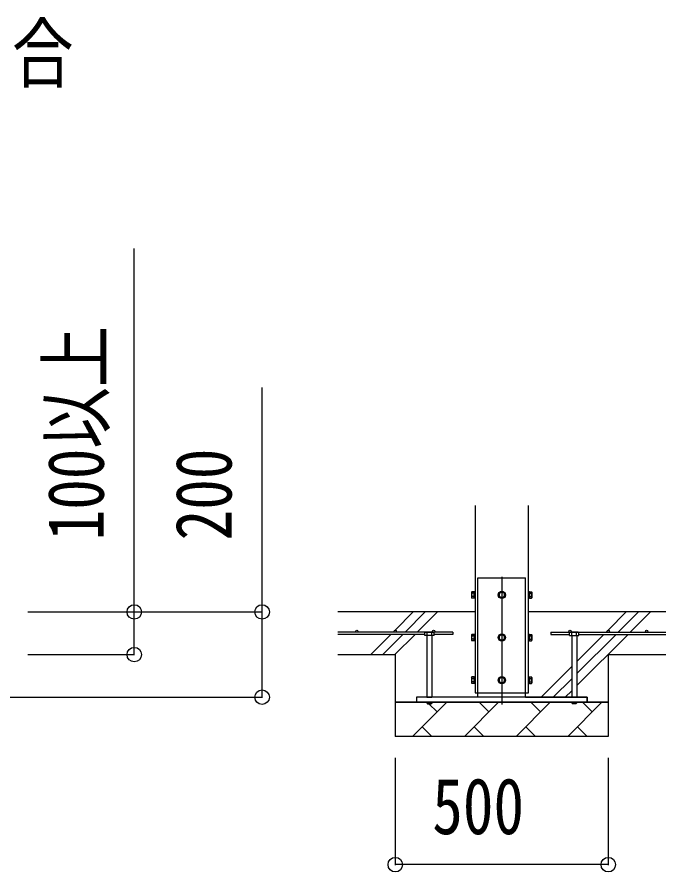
# Model space of a CAD drawing. Units: millimetres, scale not verified. Extents: x -16820 to 16820, y -11880 to 11880.
# Drawn here: x -11943 to -10420, y -2471 to -465 of the extents above; entities that cross this region are included whole.
import ezdxf
from ezdxf.enums import TextEntityAlignment as Align

# ---------------------------------------------------------------- set-up
doc = ezdxf.new("R2010")
doc.units = ezdxf.units.MM
doc.header["$LTSCALE"] = 60
for name, color, linetype in [('0-2_USER1', 3, 'Continuous'), ('0-3_YKK_11', 7, 'Continuous'), ('0-4_YKK_12', 2, 'Continuous'), ('0-5_YKK_13', 4, 'Continuous'), ('0-6_YKK_A1', 4, 'Continuous'), ('0-7_YKK_D', 6, 'Continuous')]:
    doc.layers.add(name, color=color, linetype=linetype)
doc.styles.add('ＭＳ ゴシック', font='')
doc.styles.get('ＭＳ ゴシック').set_extended_font_data('MS Gothic')

msp = doc.modelspace()

# ---------------------------------------------------------------- linework, layer by layer
at = {"layer": '0-3_YKK_11'}
for p, q in [((-11055.38, -2073.25), (-11005.38, -2073.25)), ((-10555.38, -2073.25), (-10605.38, -2073.25))]:
    msp.add_line(p, q, dxfattribs=at)
at = {"layer": '0-4_YKK_12'}
msp.add_line((-10805.38, -1778.75), (-10805.38, -2078.75), dxfattribs=at)
at = {"layer": '0-5_YKK_13'}
for p, q in [((-10861.38, -1781.25), (-10749.38, -1781.25)), ((-10749.38, -2051.25), (-10749.38, -1781.25)), ((-10876.08, -1814.76), (-10875.5, -1813.76)), ((-10876.08, -1814.76), (-10876.08, -1827.75)), ((-10870.58, -1813.76), (-10875.5, -1813.76)), ((-10870.58, -1817.5), (-10875.5, -1817.5)), ((-10870.58, -1825.01), (-10875.5, -1825.01)), ((-10870.58, -1813.76), (-10870.58, -1828.76)), ((-10868.98, -1814.21), (-10870.58, -1814.21)), ((-10870.58, -1820.75), (-10870.58, -1814.21)), ((-10870.58, -1820.75), (-10868.98, -1820.75)), ((-10870.58, -1821.75), (-10868.98, -1821.75)), ((-10870.58, -1828.3), (-10870.58, -1821.75)), ((-10868.98, -1820.75), (-10868.98, -1814.21)), ((-10868.98, -1828.3), (-10868.98, -1821.75)), ((-10741.78, -1814.2), (-10740.18, -1814.2)), ((-10741.78, -1820.75), (-10741.78, -1814.2)), ((-10740.18, -1820.75), (-10741.78, -1820.75)), ((-10740.18, -1821.75), (-10741.78, -1821.75)), ((-10741.78, -1828.3), (-10741.78, -1821.75)), ((-10740.18, -1813.75), (-10735.26, -1813.75)), ((-10740.18, -1813.75), (-10740.18, -1828.76)), ((-10740.18, -1820.75), (-10740.18, -1814.2)), ((-10740.18, -1817.5), (-10735.26, -1817.5)), ((-10740.18, -1828.3), (-10740.18, -1821.75)), ((-10740.18, -1825.01), (-10735.26, -1825.01)), ((-10734.68, -1814.75), (-10735.26, -1813.75)), ((-10734.68, -1814.75), (-10734.68, -1827.75)), ((-10876.08, -1827.75), (-10875.5, -1828.76)), ((-10870.58, -1828.76), (-10875.5, -1828.76)), ((-10870.58, -1828.3), (-10868.98, -1828.3)), ((-10740.18, -1828.3), (-10741.78, -1828.3)), ((-10740.18, -1828.76), (-10735.26, -1828.76)), ((-10734.68, -1827.75), (-10735.26, -1828.76)), ((-10984.88, -1908.75), (-10986.35, -1909.6)), ((-10984.88, -1908.75), (-10965.88, -1908.75)), ((-10981.38, -1916.75), (-10981.38, -2061.25)), ((-10980.86, -1916.75), (-10980.86, -1909.6)), ((-10969.89, -1916.75), (-10969.89, -1909.6)), ((-10969.38, -1916.75), (-10969.38, -2061.25)), ((-10965.88, -1908.75), (-10964.41, -1909.6)), ((-10964.41, -1916.75), (-10964.41, -1909.6)), ((-10876.08, -1914.76), (-10875.5, -1913.76)), ((-10876.08, -1914.76), (-10876.08, -1927.75)), ((-10870.58, -1913.76), (-10875.5, -1913.76)), ((-10870.58, -1917.5), (-10875.5, -1917.5)), ((-10870.58, -1925.01), (-10875.5, -1925.01)), ((-10870.58, -1913.76), (-10870.58, -1928.76)), ((-10868.98, -1914.21), (-10870.58, -1914.21)), ((-10870.58, -1920.75), (-10870.58, -1914.21)), ((-10870.58, -1920.75), (-10868.98, -1920.75)), ((-10870.58, -1921.75), (-10868.98, -1921.75)), ((-10870.58, -1928.3), (-10870.58, -1921.75)), ((-10868.98, -1920.75), (-10868.98, -1914.21)), ((-10868.98, -1928.3), (-10868.98, -1921.75)), ((-10741.78, -1914.2), (-10740.18, -1914.2)), ((-10741.78, -1920.75), (-10741.78, -1914.2)), ((-10740.18, -1920.75), (-10741.78, -1920.75)), ((-10740.18, -1921.75), (-10741.78, -1921.75)), ((-10741.78, -1928.3), (-10741.78, -1921.75)), ((-10740.18, -1913.75), (-10735.26, -1913.75)), ((-10740.18, -1913.75), (-10740.18, -1928.76)), ((-10740.18, -1920.75), (-10740.18, -1914.2)), ((-10740.18, -1917.5), (-10735.26, -1917.5)), ((-10740.18, -1928.3), (-10740.18, -1921.75)), ((-10740.18, -1925.01), (-10735.26, -1925.01)), ((-10734.68, -1914.75), (-10735.26, -1913.75)), ((-10734.68, -1914.75), (-10734.68, -1927.75)), ((-10644.88, -1908.75), (-10646.35, -1909.6)), ((-10646.35, -1916.75), (-10646.35, -1909.6)), ((-10625.88, -1908.75), (-10644.88, -1908.75)), ((-10641.38, -1916.75), (-10641.38, -2061.25)), ((-10640.86, -1916.75), (-10640.86, -1909.6)), ((-10629.89, -1916.75), (-10629.89, -1909.6)), ((-10629.38, -1916.75), (-10629.38, -2061.25)), ((-10625.88, -1908.75), (-10624.41, -1909.6)), ((-10876.08, -1927.75), (-10875.5, -1928.76)), ((-10870.58, -1928.76), (-10875.5, -1928.76)), ((-10870.58, -1928.3), (-10868.98, -1928.3)), ((-10740.18, -1928.3), (-10741.78, -1928.3)), ((-10740.18, -1928.76), (-10735.26, -1928.76)), ((-10734.68, -1927.75), (-10735.26, -1928.76)), ((-10876.08, -2014.76), (-10875.5, -2013.76)), ((-10876.08, -2014.76), (-10876.08, -2027.75)), ((-10870.58, -2013.76), (-10875.5, -2013.76)), ((-10870.58, -2017.5), (-10875.5, -2017.5)), ((-10870.58, -2025.01), (-10875.5, -2025.01)), ((-10870.58, -2013.76), (-10870.58, -2028.76)), ((-10868.98, -2014.21), (-10870.58, -2014.21)), ((-10870.58, -2020.75), (-10870.58, -2014.21)), ((-10870.58, -2020.75), (-10868.98, -2020.75)), ((-10870.58, -2021.75), (-10868.98, -2021.75)), ((-10870.58, -2028.3), (-10870.58, -2021.75)), ((-10868.98, -2020.75), (-10868.98, -2014.21)), ((-10868.98, -2028.3), (-10868.98, -2021.75)), ((-10741.78, -2014.2), (-10740.18, -2014.2)), ((-10741.78, -2020.75), (-10741.78, -2014.2)), ((-10740.18, -2020.75), (-10741.78, -2020.75)), ((-10740.18, -2021.75), (-10741.78, -2021.75)), ((-10741.78, -2028.3), (-10741.78, -2021.75)), ((-10740.18, -2013.75), (-10735.26, -2013.75)), ((-10740.18, -2013.75), (-10740.18, -2028.76)), ((-10740.18, -2020.75), (-10740.18, -2014.2)), ((-10740.18, -2017.5), (-10735.26, -2017.5)), ((-10740.18, -2028.3), (-10740.18, -2021.75)), ((-10740.18, -2025.01), (-10735.26, -2025.01)), ((-10734.68, -2014.75), (-10735.26, -2013.75)), ((-10734.68, -2014.75), (-10734.68, -2027.75)), ((-10876.08, -2027.75), (-10875.5, -2028.76)), ((-10870.58, -2028.76), (-10875.5, -2028.76)), ((-10870.58, -2028.3), (-10868.98, -2028.3)), ((-10740.18, -2028.3), (-10741.78, -2028.3)), ((-10740.18, -2028.76), (-10735.26, -2028.76)), ((-10734.68, -2027.75), (-10735.26, -2028.76)), ((-10981.38, -2061.25), (-10969.38, -2061.25)), ((-10749.38, -2061.25), (-10749.38, -2051.25)), ((-10629.38, -2061.25), (-10641.38, -2061.25)), ((-10981.38, -2074.75), (-10969.38, -2074.75)), ((-10629.38, -2074.75), (-10641.38, -2074.75))]:
    msp.add_line(p, q, dxfattribs=at)
for points in [[(-10861.38, -2061.25), (-10861.38, -2051.25), (-10861.38, -1781.25)], [(-10867.88, -1812.75), (-10868.98, -1812.75), (-10868.98, -1829.75), (-10867.88, -1829.75)], [(-10742.88, -1812.75), (-10741.78, -1812.75), (-10741.78, -1829.75), (-10742.88, -1829.75)], [(-10964.41, -1916.75), (-10986.35, -1916.75), (-10986.35, -1909.6)], [(-10867.88, -1912.75), (-10868.98, -1912.75), (-10868.98, -1929.75), (-10867.88, -1929.75)], [(-10742.88, -1912.75), (-10741.78, -1912.75), (-10741.78, -1929.75), (-10742.88, -1929.75)], [(-10646.35, -1916.75), (-10624.41, -1916.75), (-10624.41, -1909.6)], [(-10867.88, -2012.75), (-10868.98, -2012.75), (-10868.98, -2029.75), (-10867.88, -2029.75)], [(-10742.88, -2012.75), (-10741.78, -2012.75), (-10741.78, -2029.75), (-10742.88, -2029.75)], [(-10981.38, -2073.25), (-10981.38, -2074.75), (-10979.38, -2076.75), (-10971.38, -2076.75)], [(-10969.38, -2073.25), (-10969.38, -2074.75), (-10971.38, -2076.75)], [(-10641.38, -2073.25), (-10641.38, -2074.75), (-10639.38, -2076.75)], [(-10629.38, -2073.25), (-10629.38, -2074.75), (-10631.38, -2076.75), (-10639.38, -2076.75)]]:
    msp.add_lwpolyline(points, dxfattribs=at)
for points in [[(-10805.38, -1813.75), (-10811.88, -1817.5), (-10811.88, -1825.01), (-10805.38, -1828.76), (-10798.88, -1825.01), (-10798.88, -1817.5)], [(-10805.38, -1913.75), (-10811.88, -1917.5), (-10811.88, -1925.01), (-10805.38, -1928.76), (-10798.88, -1925.01), (-10798.88, -1917.5)], [(-10805.38, -2013.75), (-10811.88, -2017.5), (-10811.88, -2025.01), (-10805.38, -2028.76), (-10798.88, -2025.01), (-10798.88, -2017.5)], [(-11005.38, -2073.25), (-10605.38, -2073.25), (-10605.38, -2061.25), (-11005.38, -2061.25)]]:
    msp.add_lwpolyline(points, close=True, dxfattribs=at)
for centre, radius in [((-10805.38, -1821.25), 8.5), ((-10805.38, -1821.25), 6.5), ((-10805.38, -1921.25), 8.5), ((-10805.38, -1921.25), 6.5), ((-10805.38, -2021.25), 8.5), ((-10805.38, -2021.25), 6.5)]:
    msp.add_circle(centre, radius, dxfattribs=at)
for centre, radius, start, end in [((-10872.77, -1815.63), 3.31, 145.51973, 214.48027), ((-10863.66, -1821.25), 12.42, 162.41205, 197.58795), ((-10872.76, -1826.88), 3.32, 145.61575, 214.38425), ((-10805.38, -1821.25), 7.05, 157.21814, 202.78186), ((-10805.38, -1821.25), 7.05, 97.21814, 142.78186), ((-10805.38, -1821.25), 7.05, 37.21814, 82.78186), ((-10805.38, -1821.25), 7.05, 337.21814, 22.78186), ((-10738, -1815.62), 3.32, 325.61575, 34.38425), ((-10747.1, -1821.25), 12.42, 342.41205, 17.58795), ((-10738, -1826.88), 3.32, 325.61575, 34.38425), ((-10805.38, -1821.25), 7.05, 217.21814, 262.78186), ((-10805.38, -1821.25), 7.05, 277.21814, 322.78186), ((-10983.61, -1913.61), 4.86, 55.61575, 124.38425), ((-10975.38, -1926.91), 18.15, 72.41205, 107.58795), ((-10967.15, -1913.61), 4.86, 55.61575, 124.38425), ((-10872.77, -1915.63), 3.31, 145.51973, 214.48027), ((-10863.66, -1921.25), 12.42, 162.41205, 197.58795), ((-10872.76, -1926.88), 3.32, 145.61575, 214.38425), ((-10805.38, -1921.25), 7.05, 157.21814, 202.78186), ((-10805.38, -1921.25), 7.05, 97.21814, 142.78186), ((-10805.38, -1921.25), 7.05, 217.21814, 262.78186), ((-10805.38, -1921.25), 7.05, 37.21814, 82.78186), ((-10805.38, -1921.25), 7.05, 277.21814, 322.78186), ((-10805.38, -1921.25), 7.05, 337.21814, 22.78186), ((-10738, -1915.62), 3.32, 325.61575, 34.38425), ((-10747.1, -1921.25), 12.42, 342.41205, 17.58795), ((-10738, -1926.88), 3.32, 325.61575, 34.38425), ((-10643.61, -1913.61), 4.86, 55.61575, 124.38425), ((-10635.38, -1926.91), 18.15, 72.41205, 107.58795), ((-10627.15, -1913.61), 4.86, 55.61575, 124.38425), ((-10872.77, -2015.63), 3.31, 145.51973, 214.48027), ((-10863.66, -2021.25), 12.42, 162.41205, 197.58795), ((-10872.76, -2026.88), 3.32, 145.61575, 214.38425), ((-10805.38, -2021.25), 7.05, 157.21814, 202.78186), ((-10805.38, -2021.25), 7.05, 97.21814, 142.78186), ((-10805.38, -2021.25), 7.05, 217.21814, 262.78186), ((-10805.38, -2021.25), 7.05, 37.21814, 82.78186), ((-10805.38, -2021.25), 7.05, 277.21814, 322.78186), ((-10805.38, -2021.25), 7.05, 337.21814, 22.78186), ((-10738, -2015.62), 3.32, 325.61575, 34.38425), ((-10747.1, -2021.25), 12.42, 342.41205, 17.58795), ((-10738, -2026.88), 3.32, 325.61575, 34.38425)]:
    msp.add_arc(centre, radius, start, end, dxfattribs=at)
at = {"layer": '0-6_YKK_A1'}
for p, q in [((-10867.88, -1611.25), (-10867.88, -2051.25)), ((-10742.88, -2051.25), (-10742.88, -1611.25)), ((-10867.88, -1861.25), (-11190.54, -1861.25)), ((-11055.6, -1903.76), (-11013.09, -1861.25)), ((-11032.31, -1908.75), (-10984.81, -1861.25)), ((-11004.02, -1908.75), (-10956.52, -1861.25)), ((-10420.22, -1861.25), (-10742.88, -1861.25)), ((-10555.6, -1903.76), (-10513.09, -1861.25)), ((-10532.31, -1908.75), (-10484.81, -1861.25)), ((-10504.02, -1908.75), (-10456.52, -1861.25)), ((-10920.38, -1908.75), (-11190.54, -1908.75)), ((-10986.35, -1913.75), (-11190.54, -1913.75)), ((-11113.09, -1961.25), (-11065.59, -1913.75)), ((-11084.81, -1961.25), (-11037.31, -1913.75)), ((-11060.59, -1908.75), (-11057.87, -1906.03)), ((-11056.52, -1961.25), (-11009.02, -1913.75)), ((-10920.38, -1913.75), (-10964.41, -1913.75)), ((-10920.38, -1908.75), (-10920.38, -1913.75)), ((-10690.38, -1908.75), (-10420.22, -1908.75)), ((-10690.38, -1908.75), (-10690.38, -1913.75)), ((-10690.38, -1913.75), (-10646.35, -1913.75)), ((-10629.38, -2034.11), (-10509.02, -1913.75)), ((-10629.38, -2005.82), (-10537.31, -1913.75)), ((-10629.38, -1977.54), (-10565.59, -1913.75)), ((-10624.41, -1913.75), (-10420.22, -1913.75)), ((-10560.59, -1908.75), (-10557.87, -1906.03)), ((-11190.54, -1961.25), (-11055.38, -1961.25)), ((-11055.38, -1961.25), (-11055.38, -2153.25)), ((-10555.38, -1961.25), (-10420.22, -1961.25)), ((-10555.38, -1961.25), (-10555.38, -2153.25)), ((-10713.09, -2061.25), (-10641.38, -1989.54)), ((-10684.81, -2061.25), (-10641.38, -2017.82)), ((-10656.52, -2061.25), (-10641.38, -2046.11)), ((-10861.38, -2061.25), (-11005.38, -2061.25)), ((-11005.38, -2061.25), (-11005.38, -2073.25)), ((-10867.88, -2051.25), (-10742.88, -2051.25)), ((-10749.38, -2061.25), (-10605.38, -2061.25)), ((-10605.38, -2061.25), (-10605.38, -2073.25)), ((-11005.38, -2073.25), (-11055.38, -2073.25)), ((-10555.38, -2073.25), (-11055.38, -2073.25)), ((-11014.64, -2153.25), (-10934.64, -2073.25)), ((-10957.3, -2095.91), (-10976.47, -2076.75)), ((-10893.22, -2153.25), (-10813.22, -2073.25)), ((-10835.88, -2095.91), (-10858.54, -2073.25)), ((-10771.8, -2153.25), (-10691.8, -2073.25)), ((-10714.46, -2095.91), (-10737.12, -2073.25)), ((-10650.38, -2153.25), (-10570.38, -2073.25)), ((-10593.04, -2095.91), (-10615.7, -2073.25)), ((-10605.38, -2073.25), (-10555.38, -2073.25)), ((-10991.98, -2130.59), (-10969.32, -2153.25)), ((-10870.56, -2130.59), (-10847.9, -2153.25)), ((-10749.14, -2130.59), (-10726.48, -2153.25)), ((-10627.72, -2130.59), (-10605.06, -2153.25)), ((-10555.38, -2153.25), (-11055.38, -2153.25))]:
    msp.add_line(p, q, dxfattribs=at)
for centre in [(-11145.38, -1906.25), (-11055.38, -1906.25), (-10965.38, -1906.25), (-10645.38, -1906.25), (-10555.38, -1906.25), (-10465.38, -1906.25)]:
    msp.add_circle(centre, 2.5, dxfattribs=at)
at = {"layer": '0-7_YKK_D'}
for p, q in [((-11917.88, -1861.25), (-11667.38, -1861.25)), ((-11917.88, -1861.25), (-11366.88, -1861.25)), ((-11917.88, -1961.25), (-11667.38, -1961.25)), ((-12317.88, -2061.25), (-11366.88, -2061.25)), ((-11055.38, -2203.25), (-11055.38, -2455.25)), ((-10555.38, -2203.25), (-10555.38, -2455.25)), ((-10555.38, -2454.25), (-11055.38, -2454.25))]:
    msp.add_line(p, q, dxfattribs=at)
for points in [[(-11667.88, -1961.25), (-11667.88, -1861.25), (-11667.88, -1008.45)], [(-11367.88, -2061.25), (-11367.88, -1861.25), (-11367.88, -1334.85)]]:
    msp.add_lwpolyline(points, dxfattribs=at)
for centre in [(-11667.88, -1861.25), (-11367.88, -1861.25), (-11667.88, -1961.25), (-11367.88, -2061.25), (-11055.38, -2454.25), (-10555.38, -2454.25)]:
    msp.add_circle(centre, 17, dxfattribs=at)

# ---------------------------------------------------------------- texts
at = {"layer": '0-2_USER1', "style": 'ＭＳ ゴシック', "width": 0.8}
msp.add_text('●イージープレートの場合', height=132, dxfattribs=at).set_placement((-13539.27, -655.7), align=Align.BOTTOM_LEFT)
at = {"layer": '0-7_YKK_D', "style": 'ＭＳ ゴシック', "width": 0.8}
for s, p in [('100以上', (-11699.88, -1693.25)), ('200', (-11399.88, -1693.25))]:
    msp.add_text(s, height=132, rotation=90, dxfattribs=at).set_placement(p, align=Align.BOTTOM_LEFT)
msp.add_text('500', height=132, dxfattribs=at).set_placement((-10968.58, -2422.25), align=Align.BOTTOM_LEFT)

doc.saveas('drawing.dxf')
